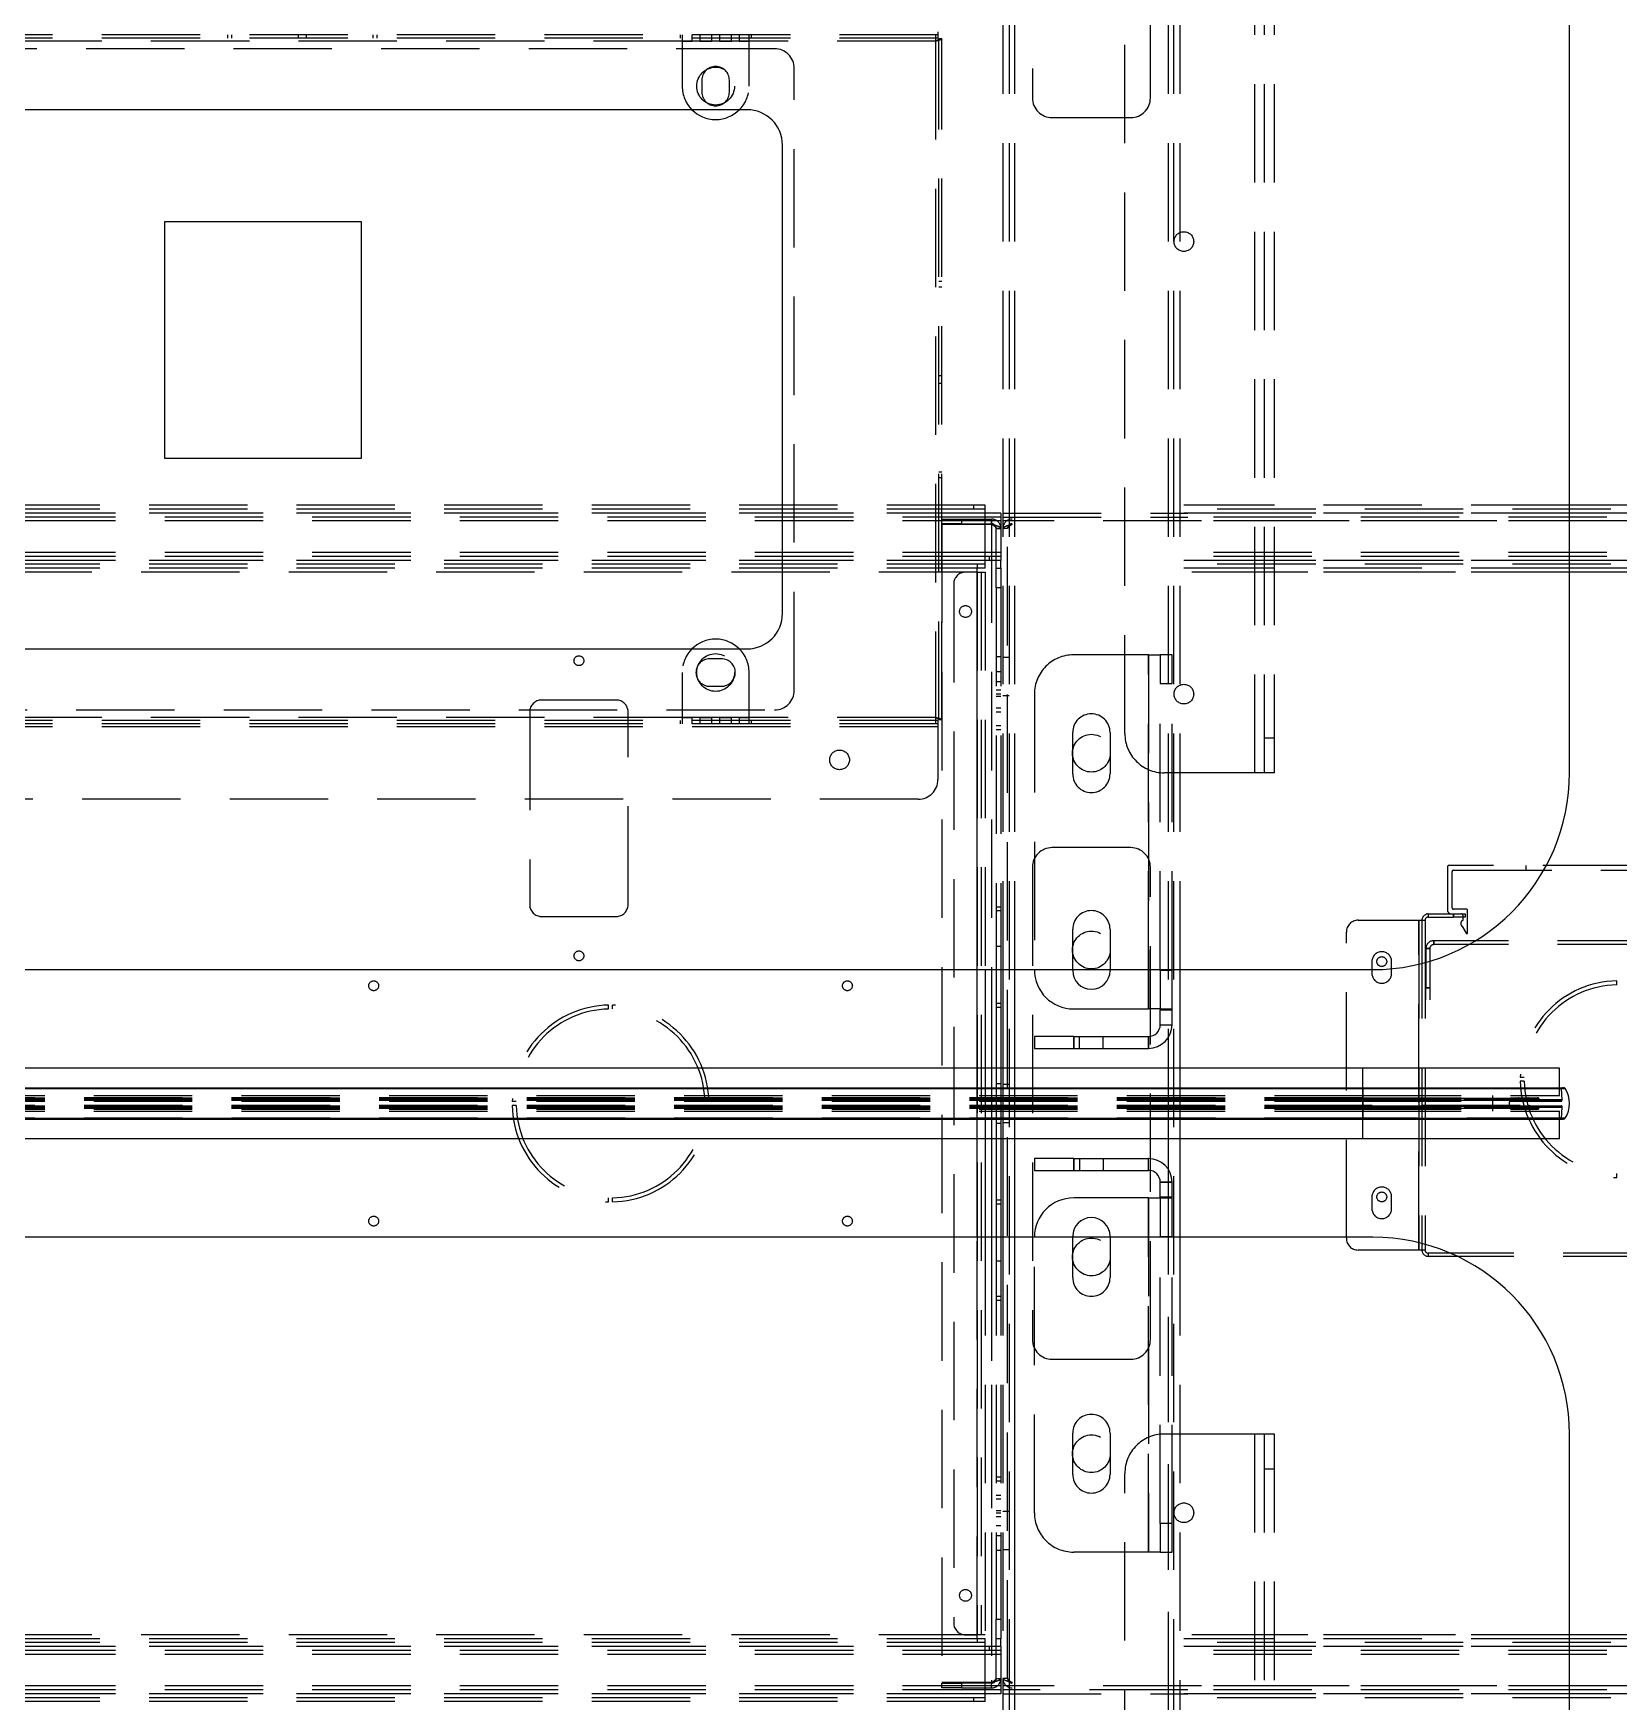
# Model space of a CAD drawing. Header units: millimetres. Extents: x -429 to 10261, y -321 to 5396.
# Drawn here: x 3234.6 to 3637.5, y 697.4 to 1121.3 of the extents above; entities that cross this region are included whole.
import ezdxf

# ---------------------------------------------------------------- set-up
doc = ezdxf.new("R2010")
doc.units = ezdxf.units.MM
doc.header["$LTSCALE"] = 100
doc.linetypes.add('HIDDEN', pattern=[0.375, 0.25, -0.125])

msp = doc.modelspace()

# ---------------------------------------------------------------- linework, layer by layer
at = {"color": 7, "linetype": 'HIDDEN', "lineweight": -3}
for p, q in [((3545, 933.4), (3545, 1633.4)), ((3545, 933.4), (3545, 1633.4)), ((3547.5, 933.4), (3547.5, 1633.4)), ((3550, 933.4), (3550, 1633.4)), ((3512, 943.4), (3512, 1623.4)), ((3481, 1243.4), (3481, 883.4)), ((3481, 1243.4), (3481, 883.4)), ((3482.6, 1243.4), (3482.6, 455.4)), ((3484, 1243.4), (3484, 455.4)), ((3484, 1243.4), (3484, 455.4)), ((3484, 1243.4), (3484, 455.4)), ((3484, 1243.4), (3484, 883.4)), ((3523, 1243.4), (3523, 455.4)), ((3523, 1243.4), (3523, 455.4)), ((3523, 1243.4), (3523, 455.4)), ((3523, 1243.4), (3523, 866.09)), ((3524.4, 1243.4), (3524.4, 455.4)), ((3526, 1243.4), (3526, 883.4)), ((3488.5, 1224.9), (3488.5, 1104.9)), ((3518.5, 1104.9), (3518.5, 1224.9)), ((3464.5, 1120.9), (2941.5, 1120.9)), ((3464.5, 1120.1), (2941.5, 1120.1)), ((3402, 1119.3), (3209, 1119.3)), ((3402, 1119.3), (3209, 1119.3)), ((3284.03, 1120.1), (3284.03, 1120.9)), ((3285.03, 1120.1), (3285.03, 1120.9)), ((3302, 1120.1), (3302, 1120.9)), ((3304, 1120.1), (3304, 1120.9)), ((3320.97, 1120.1), (3320.97, 1120.9)), ((3321.97, 1120.1), (3321.97, 1120.9)), ((3399, 1120.9), (3399, 1120.1)), ((3399.5, 1120.9), (3399.5, 1119.3)), ((3399.5, 1119.3), (3402, 1119.3)), ((3399.5, 1119.3), (3399.5, 1107.9)), ((3402, 1119.3), (3399.5, 1119.3)), ((3402, 1119.3), (3402, 1120.9)), ((3404, 1119.3), (3402, 1119.3)), ((3404, 1120.9), (3404, 1119.3)), ((3404, 1119.3), (3407, 1119.3)), ((3407, 1119.3), (3404, 1119.3)), ((3407, 1119.3), (3404, 1119.3)), ((3407, 1119.3), (3404, 1119.3)), ((3407, 1119.3), (3407, 1120.9)), ((3409, 1119.3), (3407, 1119.3)), ((3409, 1120.9), (3409, 1119.3)), ((3409, 1119.3), (3412, 1119.3)), ((3412, 1119.3), (3409, 1119.3)), ((3412, 1119.3), (3409, 1119.3)), ((3412, 1119.3), (3409, 1119.3)), ((3412, 1119.3), (3412, 1120.9)), ((3414, 1119.3), (3412, 1119.3)), ((3414, 1120.9), (3414, 1119.3)), ((3414, 1119.3), (3416.5, 1119.3)), ((3416.5, 1119.3), (3414, 1119.3)), ((3463.9, 1119.3), (3414, 1119.3)), ((3463.9, 1119.3), (3414, 1119.3)), ((3416.5, 1119.3), (3416.5, 1120.9)), ((3416.5, 1107.9), (3416.5, 1119.3)), ((3417, 1120.9), (3417, 1120.1)), ((3463.9, 1120.9), (3463.9, 1120.1)), ((3463.9, 1120.1), (3463.9, 1119.3)), ((3463.9, 1119.3), (3463.9, 947.5)), ((3463.9, 1119.3), (3463.9, 947.5)), ((3464.5, 1121.7), (3464.5, 1120.1)), ((3465.5, 1119.9), (3464.7, 1119.9)), ((3464.7, 946.9), (3464.7, 1119.9)), ((3465.5, 946.9), (3465.5, 1119.9)), ((3423, 1117.4), (2983, 1117.4)), ((3428, 954.4), (3428, 1112.4)), ((3404.5, 1109.4), (3404.5, 1106.4)), ((3411.5, 1106.4), (3411.5, 1109.4)), ((3493.5, 1099.9), (3513.5, 1099.9)), ((3464.7, 1058.38), (3465.5, 1058.38)), ((3464.7, 1056.88), (3465.5, 1056.88)), ((3464.7, 1034.4), (3465.5, 1034.4)), ((3464.7, 1032.4), (3465.5, 1032.4)), ((3464.7, 1009.92), (3465.5, 1009.92)), ((3464.7, 1008.42), (3465.5, 1008.42)), ((3476.5, 1001.4), (1973.5, 1001.4)), ((3473.5, 1001.4), (3473.5, 1000.4)), ((3476.5, 999.4), (3476.5, 1001.4)), ((3625, 1001.4), (3527, 1001.4)), ((3480.5, 999.4), (1969.5, 999.4)), ((3480.5, 998.4), (1969.5, 998.4)), ((3480.5, 997.4), (1969.5, 997.4)), ((3480.5, 997.4), (1969.5, 997.4)), ((3480.5, 997.4), (1969.5, 997.4)), ((3480.5, 997.4), (1969.5, 997.4)), ((3476.5, 1000.4), (1973.5, 1000.4)), ((3476.5, 999.4), (1973.5, 999.4)), ((3476.5, 999.4), (1973.5, 999.4)), ((3465.5, 996.7), (3465.5, 997.9)), ((3465.5, 997.9), (3470.5, 997.9)), ((3470.5, 996.7), (3465.5, 996.7)), ((3478.1, 996.53), (3465.5, 996.53)), ((3465.5, 996.53), (3465.5, 702.28)), ((3470.5, 997.9), (3470.5, 996.7)), ((3470.5, 997.9), (3478.1, 997.9)), ((3470.5, 996.7), (3478.1, 996.7)), ((3476.5, 987.4), (3476.5, 999.4)), ((3478.1, 996.7), (3478.1, 997.9)), ((3478.1, 997.9), (3478.1, 996.7)), ((3478.1, 996.53), (3478.1, 702.28)), ((3478.1, 996.53), (3478.1, 883.4)), ((3480.5, 999.4), (3480.5, 997.4)), ((3480.5, 997.4), (3480.5, 989.4)), ((3481, 999.4), (3528, 999.4)), ((3481, 998.4), (3528, 998.4)), ((3794, 997.4), (3481, 997.4)), ((3794, 997.4), (3481, 997.4)), ((3748, 1000.4), (3527, 1000.4)), ((3748, 999.4), (3527, 999.4)), ((3625, 999.4), (3527, 999.4)), ((3747, 999.4), (3528, 999.4)), ((3747, 998.4), (3528, 998.4)), ((3747, 997.4), (3528, 997.4)), ((3747, 997.4), (3528, 997.4)), ((3480.5, 995.5), (3479.3, 995.5)), ((3479.3, 985.4), (3479.3, 995.5)), ((3479.3, 995.5), (3480.5, 995.5)), ((3482.2, 995.5), (3481, 995.5)), ((3482.2, 995.5), (3481, 995.5)), ((3482.2, 703.3), (3482.2, 995.5)), ((3480.5, 989.4), (1969.5, 989.4)), ((3480.5, 989.4), (1969.5, 989.4)), ((3480.5, 988.4), (1969.5, 988.4)), ((3477.5, 988.4), (3477.5, 987.4)), ((3480.5, 989.4), (3480.5, 987.4)), ((3747, 989.4), (3528, 989.4)), ((3747, 989.4), (3528, 989.4)), ((3747, 988.4), (3528, 988.4)), ((3480.5, 987.4), (1969.5, 987.4)), ((3476.5, 987.4), (1973.5, 987.4)), ((3476.5, 987.4), (1973.5, 987.4)), ((3476.5, 986.4), (1973.5, 986.4)), ((3476.5, 985.4), (1973.5, 985.4)), ((3474.5, 984.4), (1975.5, 984.4)), ((3474.5, 984.4), (1975.5, 984.4)), ((3474.5, 984.4), (3471.5, 984.4)), ((3474.5, 986.4), (3474.5, 985.4)), ((3474.5, 984.4), (3474.5, 985.4)), ((3474.5, 984.4), (3476.5, 984.4)), ((3474.5, 714.4), (3474.5, 984.4)), ((3474.5, 984.4), (3474.5, 714.4)), ((3474.5, 984.4), (3474.5, 714.4)), ((3474.5, 883.4), (3474.5, 984.4)), ((3475.5, 984.4), (3475.5, 714.4)), ((3476.5, 985.4), (3476.5, 987.4)), ((3476.5, 984.4), (3476.5, 883.4)), ((3479.3, 985.4), (3480.5, 985.4)), ((3479.3, 980.4), (3479.3, 985.4)), ((3480.5, 985.4), (3480.5, 987.4)), ((3480.5, 985.4), (3480.5, 980.4)), ((3748, 987.4), (3527, 987.4)), ((3625, 987.4), (3527, 987.4)), ((3748, 986.4), (3527, 986.4)), ((3625, 985.4), (3527, 985.4)), ((3747, 987.4), (3528, 987.4)), ((3746, 984.4), (3529, 984.4)), ((3625, 984.4), (3529, 984.4)), ((3468.5, 981.4), (3468.5, 717.4)), ((3480.5, 980.4), (3479.3, 980.4)), ((3479.3, 980.4), (3479.3, 883.4)), ((3480.5, 980.4), (3480.5, 883.4)), ((3409.5, 962.4), (3406.5, 962.4)), ((3480.5, 962.9), (3479.3, 962.9)), ((3482.6, 962.7), (3481, 962.7)), ((3518, 963.4), (3499, 963.4)), ((3518, 963.4), (3521, 963.4)), ((3518, 963.4), (3518, 873.4)), ((3518, 883.4), (3518, 963.4)), ((3524, 963.4), (3521, 963.4)), ((3521, 963.4), (3521, 956.11)), ((3524, 956.11), (3524, 963.4)), ((3399.5, 958.9), (3399.5, 947.5)), ((3416.5, 947.5), (3416.5, 958.9)), ((3479.3, 959.15), (3480.5, 959.15)), ((3479.3, 959.15), (3480.5, 959.15)), ((3406.5, 955.4), (3409.5, 955.4)), ((3479.3, 956.65), (3480.5, 956.65)), ((3479.3, 956.65), (3480.5, 956.65)), ((3480.5, 954.4), (3479.3, 954.4)), ((3521, 956.11), (3524, 956.11)), ((3521, 883.4), (3521, 956.11)), ((3524, 883.4), (3524, 956.11)), ((3382.75, 951.9), (3363.75, 951.9)), ((3480.5, 953.4), (3479.3, 953.4)), ((3479.3, 952.9), (3480.5, 952.9)), ((3479.3, 949.9), (3480.5, 949.9)), ((3481, 953.1), (3482.6, 953.1)), ((3489, 953.4), (3489, 883.4)), ((3464.5, 946.7), (2941.5, 946.7)), ((3464.5, 945.9), (2941.5, 945.9)), ((2983, 949.4), (3423, 949.4)), ((3402, 947.5), (3209, 947.5)), ((3402, 947.5), (3209, 947.5)), ((3360.75, 948.9), (3360.75, 899.9)), ((3385.75, 899.9), (3385.75, 948.9)), ((3399, 946.7), (3399, 945.9)), ((3402, 947.5), (3399.5, 947.5)), ((3399.5, 947.5), (3399.5, 945.9)), ((3399.5, 947.5), (3402, 947.5)), ((3404, 947.5), (3402, 947.5)), ((3402, 945.9), (3402, 947.5)), ((3407, 947.5), (3404, 947.5)), ((3404, 947.5), (3404, 945.9)), ((3404, 947.5), (3407, 947.5)), ((3407, 947.5), (3404, 947.5)), ((3407, 947.5), (3404, 947.5)), ((3409, 947.5), (3407, 947.5)), ((3407, 945.9), (3407, 947.5)), ((3412, 947.5), (3409, 947.5)), ((3409, 947.5), (3409, 945.9)), ((3409, 947.5), (3412, 947.5)), ((3412, 947.5), (3409, 947.5)), ((3412, 947.5), (3409, 947.5)), ((3414, 947.5), (3412, 947.5)), ((3412, 945.9), (3412, 947.5)), ((3416.5, 947.5), (3414, 947.5)), ((3414, 947.5), (3414, 945.9)), ((3414, 947.5), (3416.5, 947.5)), ((3463.9, 947.5), (3414, 947.5)), ((3463.9, 947.5), (3414, 947.5)), ((3416.5, 945.9), (3416.5, 947.5)), ((3417, 946.7), (3417, 945.9)), ((3463.9, 947.5), (3463.9, 946.7)), ((3463.9, 946.7), (3463.9, 945.9)), ((3464.5, 946.7), (3464.5, 945.1)), ((3465.5, 946.9), (3464.7, 946.9)), ((3479.3, 948.9), (3480.5, 948.9)), ((3479.3, 945.4), (3480.5, 945.4)), ((3464.5, 945.1), (2941.5, 945.1)), ((3464.5, 945.1), (2941.5, 945.1)), ((3464.5, 945.1), (3464.5, 931.7)), ((3479.3, 944.41), (3480.5, 944.41)), ((3498.75, 933.15), (3498.75, 943.65)), ((3508.25, 943.65), (3508.25, 933.15)), ((3550, 942.25), (3547.5, 942.25)), ((3545, 933.4), (3522, 933.4)), ((3550, 933.4), (3545, 933.4)), ((3459.5, 926.7), (2946.5, 926.7)), ((3513.5, 914.4), (3493.5, 914.4)), ((3488.5, 909.4), (3488.5, 789.4)), ((3518.5, 789.4), (3518.5, 909.4)), ((3594, 909.55), (3594, 898.55)), ((3680.7, 909.85), (3594.3, 909.85)), ((3595.2, 899.05), (3595.2, 908.35)), ((3595.5, 908.65), (3679.5, 908.65)), ((3614, 908.65), (3614, 909.85)), ((3479.3, 899.4), (3480.5, 899.4)), ((3598.8, 898.75), (3595.5, 898.75)), ((3363.75, 896.9), (3382.75, 896.9)), ((3479.3, 898.4), (3480.5, 898.4)), ((3571.3, 895.95), (3586.7, 895.95)), ((3586.7, 895.95), (3586.7, 812.15)), ((3586.7, 895.95), (3588.3, 895.95)), ((3586.7, 812.15), (3586.7, 895.95)), ((3587.5, 895.95), (3587.5, 812.15)), ((3588.3, 895.95), (3588.3, 812.15)), ((3589.1, 897.55), (3589.1, 896.75)), ((3589.1, 897.55), (3595.5, 897.55)), ((3589.1, 896.75), (3595.5, 896.75)), ((3595, 897.55), (3597.6, 897.55)), ((3595.5, 896.75), (3595.5, 897.55)), ((3595.5, 897.55), (3595.5, 896.75)), ((3598.5, 896.75), (3595.5, 896.75)), ((3597.49, 894.72), (3597.9, 894.08)), ((3597.6, 897.55), (3598.5, 897.55)), ((3597.9, 897.25), (3597.9, 895.91)), ((3598.5, 897.55), (3598.5, 896.75)), ((3599.1, 892.75), (3599.1, 898.45)), ((3498.75, 883.4), (3498.75, 893.65)), ((3508.25, 893.65), (3508.25, 883.4)), ((3568.3, 815.15), (3568.3, 892.95)), ((3590.5, 890.75), (3590.5, 889.75)), ((3684.5, 890.75), (3590.5, 890.75)), ((3590.5, 889.75), (3590.5, 890.75)), ((3590.5, 890.75), (3590.5, 889.75)), ((3590.5, 889.75), (3590.5, 890.75)), ((3597.9, 894.08), (3598.73, 892.65)), ((3479.3, 889.4), (3480.5, 889.4)), ((3479.3, 889.4), (3480.5, 889.4)), ((3479.3, 889.4), (3480.5, 889.4)), ((3479.3, 889.4), (3480.5, 889.4)), ((3589.5, 888.75), (3588.5, 888.75)), ((3588.5, 888.75), (3588.5, 878.75)), ((3588.5, 888.75), (3589.5, 888.75)), ((3589.5, 888.75), (3588.5, 888.75)), ((3588.5, 888.75), (3589.5, 888.75)), ((3589.5, 888.75), (3589.5, 878.75)), ((3684.5, 889.75), (3590.5, 889.75)), ((3574.8, 885.45), (3574.8, 882.45)), ((3579.8, 882.45), (3579.8, 885.45)), ((3588.5, 878.75), (3589.5, 878.75)), ((3588.5, 875.75), (3588.5, 878.75)), ((3589.5, 878.75), (3588.5, 878.75)), ((3588.5, 878.75), (3589.5, 878.75)), ((3589.5, 878.75), (3588.5, 878.75)), ((3589.5, 878.75), (3589.5, 875.75)), ((3637, 879.55), (3637, 880.55)), ((3380.8, 873.4), (3380.8, 874.4)), ((3381.8, 873.4), (3381.8, 874.4)), ((3479.3, 874.9), (3480.5, 874.9)), ((3479.3, 873.9), (3480.5, 873.9)), ((3521, 873.4), (3524, 873.4)), ((3521, 869.4), (3524, 869.4)), ((3499, 866.4), (3499, 863.4)), ((3500.5, 863.4), (3500.5, 866.4)), ((3506.5, 863.4), (3506.5, 866.4)), ((3518, 863.4), (3518, 866.4)), ((3474.5, 840.4), (3474.5, 858.4)), ((3476.5, 858.4), (3476.5, 840.4)), ((3478.1, 858.4), (3478.1, 840.4)), ((3479.3, 858.4), (3479.3, 840.4)), ((3480.5, 858.4), (3480.5, 840.4)), ((3481, 858.4), (3481, 840.4)), ((3484, 858.4), (3484, 840.4)), ((3523, 858.4), (3523, 840.4)), ((3526, 858.4), (3526, 840.4)), ((3572.5, 851.4), (3572.5, 858.4)), ((3572.5, 853.19), (1877.5, 853.19)), ((3572.5, 853.17), (1877.5, 853.17)), ((2725, 853.19), (3572.5, 853.19)), ((3480.5, 854.4), (3479.3, 854.4)), ((3482.6, 854.2), (3481, 854.2)), ((3572.5, 853.19), (3572.5, 853.4)), ((3572.5, 853.4), (3572.5, 853.17)), ((3572.5, 853.19), (3572.5, 853.4)), ((3572.5, 851.4), (3572.5, 853.4)), ((3572.5, 853.19), (3623, 853.19)), ((3572.5, 850.32), (3572.5, 853.19)), ((3623, 853.19), (3572.5, 853.19)), ((3572.5, 850.85), (3572.5, 853.19)), ((3623.92, 853.17), (3572.5, 853.17)), ((3572.5, 853.17), (3572.5, 845.64)), ((3612.5, 856.05), (3613.5, 856.05)), ((3613.5, 855.05), (3612.5, 855.05)), ((3622.5, 851.4), (3622.5, 853.4)), ((3623.15, 850.32), (3623, 853.19)), ((3572.5, 850.65), (1877.5, 850.65)), ((3572.5, 850.65), (1877.5, 850.65)), ((3572.5, 850.65), (1877.5, 850.65)), ((3572.5, 850.32), (1877.5, 850.32)), ((3572.5, 850.15), (1877.5, 850.15)), ((3572.5, 850.15), (1877.5, 850.15)), ((3572.5, 848.65), (1877.5, 848.65)), ((3572.5, 848.65), (1877.5, 848.65)), ((3572.5, 848.49), (1877.5, 848.49)), ((3572.5, 848.15), (1877.5, 848.15)), ((3572.5, 848.15), (1877.5, 848.15)), ((3572.5, 848.15), (1877.5, 848.15)), ((2725, 851.4), (3572.5, 851.4)), ((2725, 850.85), (3572.5, 850.85)), ((3572.5, 850.85), (2725, 850.85)), ((3572.5, 850.85), (2725, 850.85)), ((3572.5, 850.85), (2725, 850.85)), ((2725, 850.84), (3572.5, 850.84)), ((2725, 850.84), (3572.5, 850.84)), ((2725, 850.65), (3572.5, 850.65)), ((2725, 850.65), (3572.5, 850.65)), ((2725, 850.65), (3572.5, 850.65)), ((2725, 850.37), (3572.5, 850.37)), ((2725, 850.32), (3572.5, 850.32)), ((2725, 850.15), (3572.5, 850.15)), ((2725, 850.15), (3572.5, 850.15)), ((2725, 850), (3572.5, 850)), ((2725, 849.97), (3572.5, 849.97)), ((2725, 849.97), (3572.5, 849.97)), ((2725, 849.95), (3572.5, 849.95)), ((2725, 849.95), (3572.5, 849.95)), ((3572.5, 848.85), (2725, 848.85)), ((3572.5, 848.85), (2725, 848.85)), ((2725, 848.83), (3572.5, 848.83)), ((2725, 848.83), (3572.5, 848.83)), ((2725, 848.8), (3572.5, 848.8)), ((2725, 848.65), (3572.5, 848.65)), ((2725, 848.65), (3572.5, 848.65)), ((2725, 848.49), (3572.5, 848.49)), ((2725, 848.44), (3572.5, 848.44)), ((2725, 848.15), (3572.5, 848.15)), ((2725, 848.15), (3572.5, 848.15)), ((2725, 848.15), (3572.5, 848.15)), ((2725, 847.97), (3572.5, 847.97)), ((2725, 847.97), (3572.5, 847.97)), ((2725, 847.96), (3572.5, 847.96)), ((2725, 847.95), (3572.5, 847.95)), ((2725, 847.95), (3572.5, 847.95)), ((2725, 847.95), (3572.5, 847.95)), ((3357.3, 849.9), (3356.3, 849.9)), ((3357.3, 848.9), (3356.3, 848.9)), ((3406.29, 849.9), (3405.29, 849.9)), ((3406.29, 848.9), (3405.29, 848.9)), ((3479.3, 850.65), (3480.5, 850.65)), ((3479.3, 850.65), (3480.5, 850.65)), ((3479.3, 848.15), (3480.5, 848.15)), ((3479.3, 848.15), (3480.5, 848.15)), ((3572.5, 851.4), (3622.5, 851.4)), ((3572.5, 850.85), (3572.5, 851.4)), ((3572.5, 850.85), (3572.5, 851.4)), ((3572.5, 850.84), (3572.5, 850.85)), ((3572.5, 850.85), (3572.5, 850.85)), ((3572.5, 850.85), (3611.93, 850.85)), ((3572.5, 850.85), (3572.5, 850.65)), ((3572.5, 850.85), (3572.5, 850.85)), ((3572.5, 850.84), (3616.9, 850.84)), ((3572.5, 849.97), (3572.5, 850.84)), ((3572.5, 850.84), (3614.4, 850.84)), ((3572.5, 849.97), (3572.5, 850.84)), ((3572.5, 849.97), (3572.5, 850.84)), ((3572.5, 850.84), (3572.5, 850.65)), ((3572.5, 849.97), (3572.5, 850.84)), ((3572.5, 850.84), (3572.5, 850.65)), ((3572.5, 850.37), (3572.5, 850.84)), ((3572.5, 849.97), (3572.5, 850.84)), ((3572.5, 850.84), (3572.5, 850.65)), ((3572.5, 850.32), (3572.5, 850.84)), ((3572.5, 849.97), (3572.5, 850.84)), ((3572.5, 850.84), (3572.5, 850.65)), ((3572.5, 850.84), (3572.5, 850.65)), ((3572.5, 850.37), (3572.5, 850.84)), ((3572.5, 850.65), (3572.5, 850)), ((3572.5, 850.65), (3617.18, 850.65)), ((3572.5, 850.65), (3614.68, 850.65)), ((3572.5, 850.65), (3572.5, 850.15)), ((3572.5, 850.65), (3612.18, 850.65)), ((3572.5, 850.65), (3572.5, 850.15)), ((3617.18, 850.65), (3572.5, 850.65)), ((3572.5, 850.65), (3572.5, 850)), ((3614.68, 850.65), (3572.5, 850.65)), ((3612.18, 850.65), (3572.5, 850.65)), ((3572.5, 850.65), (3572.5, 850.15)), ((3572.5, 850.65), (3572.5, 850.15)), ((3572.5, 850.37), (3610.41, 850.37)), ((3572.5, 848.85), (3572.5, 850.37)), ((3572.5, 848.85), (3572.5, 850.37)), ((3572.5, 850), (3572.5, 850.32)), ((3572.5, 850.32), (3623.15, 850.32)), ((3623.15, 850.32), (3572.5, 850.32)), ((3572.5, 850), (3572.5, 850.32)), ((3572.5, 850.15), (3614.68, 850.15)), ((3572.5, 850.15), (3612.18, 850.15)), ((3614.68, 850.15), (3572.5, 850.15)), ((3612.18, 850.15), (3572.5, 850.15)), ((3572.5, 850.15), (3572.5, 849.97)), ((3572.5, 850.15), (3572.5, 849.97)), ((3572.5, 850.15), (3572.5, 849.97)), ((3572.5, 850.15), (3572.5, 849.97)), ((3572.5, 850), (3622.85, 850)), ((3572.5, 849.97), (3614.95, 849.97)), ((3572.5, 849.95), (3572.5, 849.97)), ((3572.5, 849.97), (3612.45, 849.97)), ((3572.5, 849.97), (3572.5, 849.97)), ((3572.5, 849.95), (3614.88, 849.95)), ((3572.5, 849.95), (3612.38, 849.95)), ((3572.5, 848.85), (3572.5, 849.95)), ((3572.5, 848.85), (3572.5, 849.95)), ((3572.5, 848.83), (3572.5, 848.85)), ((3612.38, 848.85), (3572.5, 848.85)), ((3572.5, 847.97), (3572.5, 848.83)), ((3572.5, 848.83), (3614.97, 848.83)), ((3572.5, 848.83), (3612.47, 848.83)), ((3572.5, 847.97), (3572.5, 848.83)), ((3572.5, 847.97), (3572.5, 848.83)), ((3572.5, 847.97), (3572.5, 848.83)), ((3572.5, 848.83), (3572.5, 848.65)), ((3572.5, 847.97), (3572.5, 848.83)), ((3572.5, 848.83), (3572.5, 848.65)), ((3572.5, 848.44), (3572.5, 848.83)), ((3572.5, 848.83), (3572.5, 848.65)), ((3572.5, 847.97), (3572.5, 848.83)), ((3572.5, 848.83), (3572.5, 848.65)), ((3572.5, 848.44), (3572.5, 848.83)), ((3572.5, 848.49), (3572.5, 848.8)), ((3572.5, 848.8), (3622.85, 848.8)), ((3572.5, 848.8), (3572.5, 848.15)), ((3572.5, 848.8), (3572.5, 848.15)), ((3572.5, 848.49), (3572.5, 848.8)), ((3572.5, 848.65), (3614.68, 848.65)), ((3572.5, 848.65), (3572.5, 848.15)), ((3572.5, 848.65), (3612.18, 848.65)), ((3572.5, 848.65), (3572.5, 848.15)), ((3612.18, 848.65), (3572.5, 848.65)), ((3572.5, 848.65), (3572.5, 848.15)), ((3614.68, 848.65), (3572.5, 848.65)), ((3572.5, 848.65), (3572.5, 848.15)), ((3572.5, 848.49), (3623.15, 848.49)), ((3572.5, 845.61), (3572.5, 848.49)), ((3623.15, 848.49), (3572.5, 848.49)), ((3572.5, 847.97), (3572.5, 848.49)), ((3572.5, 848.44), (3610.41, 848.44)), ((3572.5, 847.97), (3572.5, 848.44)), ((3572.5, 847.97), (3572.5, 848.44)), ((3572.5, 848.15), (3617.18, 848.15)), ((3572.5, 848.15), (3614.68, 848.15)), ((3572.5, 848.15), (3612.18, 848.15)), ((3612.18, 848.15), (3572.5, 848.15)), ((3617.18, 848.15), (3572.5, 848.15)), ((3614.68, 848.15), (3572.5, 848.15)), ((3572.5, 848.15), (3572.5, 847.95)), ((3572.5, 848.15), (3572.5, 847.97)), ((3572.5, 848.15), (3572.5, 847.97)), ((3572.5, 848.15), (3572.5, 847.97)), ((3572.5, 848.15), (3572.5, 847.97)), ((3572.5, 848.15), (3572.5, 847.97)), ((3572.5, 847.95), (3572.5, 847.97)), ((3572.5, 847.97), (3616.89, 847.97)), ((3572.5, 847.97), (3614.39, 847.97)), ((3572.5, 847.96), (3611.91, 847.96)), ((3572.5, 847.95), (3572.5, 847.95)), ((3572.5, 847.4), (3572.5, 847.95)), ((3572.5, 847.4), (3572.5, 847.95)), ((3572.5, 847.95), (3572.5, 847.95)), ((3572.5, 845.61), (3572.5, 847.95)), ((3605.5, 847.4), (3605.5, 851.4)), ((3610.41, 850.37), (3611.93, 850.85)), ((3611.91, 847.96), (3610.41, 848.44)), ((3612.18, 850.65), (3612.18, 850.15)), ((3612.18, 848.65), (3612.18, 848.15)), ((3612.45, 849.97), (3614.4, 850.84)), ((3614.39, 847.97), (3612.47, 848.83)), ((3614.68, 850.65), (3614.68, 850.15)), ((3614.68, 848.65), (3614.68, 848.15)), ((3614.95, 849.97), (3616.9, 850.84)), ((3616.89, 847.97), (3614.97, 848.83)), ((3617.18, 850.65), (3617.18, 850)), ((3617.18, 848.8), (3617.18, 848.15)), ((3623, 845.61), (3623.15, 848.49)), ((3572.5, 845.64), (1877.5, 845.64)), ((3572.5, 845.61), (1877.5, 845.61)), ((2725, 847.4), (3572.5, 847.4)), ((2725, 845.61), (3572.5, 845.61)), ((3479.3, 844.4), (3480.5, 844.4)), ((3481, 844.6), (3482.6, 844.6)), ((3572.5, 847.4), (3622.5, 847.4)), ((3572.5, 840.4), (3572.5, 847.4)), ((3572.5, 845.4), (3572.5, 847.4)), ((3623.92, 845.64), (3572.5, 845.64)), ((3572.5, 845.64), (3572.5, 845.4)), ((3572.5, 845.4), (3572.5, 845.61)), ((3572.5, 845.61), (3623, 845.61)), ((3623, 845.61), (3572.5, 845.61)), ((3572.5, 845.4), (3572.5, 845.61)), ((3622.5, 845.4), (3622.5, 847.4)), ((3499, 835.4), (3499, 832.4)), ((3500.5, 835.4), (3500.5, 832.4)), ((3506.5, 835.4), (3506.5, 832.4)), ((3518, 832.4), (3518, 835.4)), ((3523, 832.72), (3523, 455.4)), ((3637, 830.56), (3637, 831.56)), ((3524, 829.4), (3521, 829.4)), ((3380.8, 824.41), (3380.8, 825.41)), ((3381.8, 824.41), (3381.8, 825.41)), ((3479.3, 824.9), (3480.5, 824.9)), ((3479.3, 823.9), (3480.5, 823.9)), ((3518, 825.4), (3518, 735.4)), ((3521, 825.4), (3524, 825.4)), ((3574.8, 825.65), (3574.8, 822.65)), ((3579.8, 822.65), (3579.8, 825.65)), ((3474.5, 714.4), (3474.5, 815.4)), ((3476.5, 815.4), (3476.5, 714.4)), ((3478.1, 815.4), (3478.1, 702.28)), ((3479.3, 815.4), (3479.3, 718.4)), ((3480.5, 815.4), (3480.5, 718.4)), ((3481, 815.4), (3481, 455.4)), ((3481, 815.4), (3481, 455.4)), ((3484, 815.4), (3484, 455.4)), ((3489, 745.4), (3489, 815.4)), ((3498.75, 805.15), (3498.75, 815.4)), ((3508.25, 815.4), (3508.25, 805.15)), ((3518, 735.4), (3518, 815.4)), ((3521, 742.7), (3521, 815.4)), ((3524, 742.7), (3524, 815.4)), ((3526, 815.4), (3526, 455.4)), ((3586.7, 812.15), (3571.3, 812.15)), ((3588.3, 812.15), (3586.7, 812.15)), ((3589.1, 811.35), (3589.1, 810.55)), ((3685.9, 811.35), (3589.1, 811.35)), ((3685.9, 810.55), (3589.1, 810.55)), ((3479.3, 809.4), (3480.5, 809.4)), ((3479.3, 809.4), (3480.5, 809.4)), ((3479.3, 809.4), (3480.5, 809.4)), ((3479.3, 809.4), (3480.5, 809.4)), ((3479.3, 800.4), (3480.5, 800.4)), ((3479.3, 799.4), (3480.5, 799.4)), ((3493.5, 784.4), (3513.5, 784.4)), ((3498.75, 755.15), (3498.75, 765.65)), ((3508.25, 765.65), (3508.25, 755.15)), ((3545, 765.4), (3522, 765.4)), ((3545, 65.4), (3545, 765.4)), ((3550, 765.4), (3545, 765.4)), ((3545, 65.4), (3545, 765.4)), ((3547.5, 65.4), (3547.5, 765.4)), ((3550, 65.4), (3550, 765.4)), ((3512, 75.4), (3512, 755.4)), ((3547.5, 756.55), (3550, 756.55)), ((3480.5, 754.4), (3479.3, 754.4)), ((3480.5, 753.4), (3479.3, 753.4)), ((3479.3, 749.9), (3480.5, 749.9)), ((3479.3, 748.9), (3480.5, 748.9)), ((3480.5, 745.9), (3479.3, 745.9)), ((3479.3, 745.4), (3480.5, 745.4)), ((3479.3, 744.41), (3480.5, 744.41)), ((3479.3, 742.15), (3480.5, 742.15)), ((3479.3, 742.15), (3480.5, 742.15)), ((3482.6, 745.7), (3481, 745.7)), ((3524, 742.7), (3521, 742.7)), ((3521, 742.7), (3521, 735.4)), ((3524, 735.4), (3524, 742.7)), ((3479.3, 739.65), (3480.5, 739.65)), ((3479.3, 739.65), (3480.5, 739.65)), ((3479.3, 735.9), (3480.5, 735.9)), ((3481, 736.1), (3482.6, 736.1)), ((3518, 735.4), (3499, 735.4)), ((3521, 735.4), (3518, 735.4)), ((3521, 735.4), (3524, 735.4)), ((3479.3, 718.4), (3480.5, 718.4)), ((3479.3, 713.4), (3479.3, 718.4)), ((3480.5, 718.4), (3480.5, 713.4)), ((3476.5, 713.4), (1973.5, 713.4)), ((3476.5, 712.4), (1973.5, 712.4)), ((3474.5, 714.4), (1975.5, 714.4)), ((3474.5, 714.4), (1975.5, 714.4)), ((3471.5, 714.4), (3474.5, 714.4)), ((3474.5, 713.4), (3474.5, 714.4)), ((3476.5, 714.4), (3474.5, 714.4)), ((3474.5, 713.4), (3474.5, 712.4)), ((3476.5, 711.4), (3476.5, 713.4)), ((3480.5, 713.4), (3479.3, 713.4)), ((3479.3, 703.3), (3479.3, 713.4)), ((3480.5, 711.4), (3480.5, 713.4)), ((3625, 713.4), (3527, 713.4)), ((3748, 712.4), (3527, 712.4)), ((3746, 714.4), (3529, 714.4)), ((3625, 714.4), (3529, 714.4)), ((3480.5, 711.4), (1969.5, 711.4)), ((3480.5, 710.4), (1969.5, 710.4)), ((3480.5, 709.4), (1969.5, 709.4)), ((3480.5, 709.4), (1969.5, 709.4)), ((3476.5, 711.4), (1973.5, 711.4)), ((3476.5, 711.4), (1973.5, 711.4)), ((3476.5, 699.4), (3476.5, 711.4)), ((3477.5, 711.4), (3477.5, 710.4)), ((3480.5, 711.4), (3480.5, 709.4)), ((3480.5, 709.4), (3480.5, 701.4)), ((3748, 711.4), (3527, 711.4)), ((3625, 711.4), (3527, 711.4)), ((3747, 711.4), (3528, 711.4)), ((3747, 710.4), (3528, 710.4)), ((3747, 709.4), (3528, 709.4)), ((3747, 709.4), (3528, 709.4)), ((3480.5, 701.4), (1969.5, 701.4)), ((3480.5, 701.4), (1969.5, 701.4)), ((3480.5, 701.4), (1969.5, 701.4)), ((3480.5, 701.4), (1969.5, 701.4)), ((3480.5, 700.4), (1969.5, 700.4)), ((3478.1, 702.28), (3465.5, 702.28)), ((3465.5, 700.9), (3465.5, 702.1)), ((3465.5, 702.1), (3470.5, 702.1)), ((3470.5, 700.9), (3465.5, 700.9)), ((3470.5, 702.1), (3470.5, 700.9)), ((3478.1, 702.1), (3470.5, 702.1)), ((3470.5, 700.9), (3478.1, 700.9)), ((3478.1, 700.9), (3478.1, 702.1)), ((3478.1, 700.9), (3478.1, 702.1)), ((3479.3, 703.3), (3480.5, 703.3)), ((3479.3, 703.3), (3480.5, 703.3)), ((3480.5, 701.4), (3480.5, 699.4)), ((3482.2, 703.3), (3481, 703.3)), ((3482.2, 703.3), (3481, 703.3)), ((3794, 701.4), (3481, 701.4)), ((3794, 701.4), (3481, 701.4)), ((3528, 700.4), (3481, 700.4)), ((3747, 701.4), (3528, 701.4)), ((3747, 701.4), (3528, 701.4)), ((3747, 700.4), (3528, 700.4)), ((3480.5, 699.4), (1969.5, 699.4)), ((3476.5, 699.4), (1973.5, 699.4)), ((3476.5, 699.4), (1973.5, 699.4)), ((3476.5, 698.4), (1973.5, 698.4)), ((3476.5, 697.4), (1973.5, 697.4)), ((3473.5, 698.4), (3473.5, 697.4)), ((3476.5, 697.4), (3476.5, 699.4)), ((3481, 699.4), (3528, 699.4)), ((3748, 699.4), (3527, 699.4)), ((3625, 699.4), (3527, 699.4)), ((3748, 698.4), (3527, 698.4)), ((3747, 699.4), (3528, 699.4))]:
    msp.add_line(p, q, dxfattribs=at)
at = {"color": 7, "linetype": 'Continuous', "lineweight": -3}
for p, q in [((3625, 933.4), (3625, 1633.4)), ((3416, 1101.9), (2990, 1101.9)), ((3425, 973.9), (3425, 1092.9)), ((3317.96, 1073.4), (3267.96, 1073.4)), ((3267.96, 1073.4), (3267.96, 1013.4)), ((3317.96, 1013.4), (3317.96, 1073.4)), ((3267.96, 1013.4), (3317.96, 1013.4)), ((3650, 1001.4), (3625, 1001.4)), ((3650, 999.4), (3625, 999.4)), ((3650, 987.4), (3625, 987.4)), ((3650, 985.4), (3625, 985.4)), ((3650, 984.4), (3625, 984.4)), ((2990, 964.9), (3416, 964.9)), ((1875, 883.4), (3575, 883.4)), ((3474.5, 858.4), (3474.5, 883.4)), ((3476.5, 883.4), (3476.5, 858.4)), ((3478.1, 883.4), (3478.1, 858.4)), ((3479.3, 883.4), (3479.3, 858.4)), ((3480.5, 883.4), (3480.5, 858.4)), ((3481, 883.4), (3481, 858.4)), ((3484, 883.4), (3484, 858.4)), ((3498.75, 883.15), (3498.75, 883.4)), ((3508.25, 883.4), (3508.25, 883.15)), ((3518, 873.4), (3518, 883.4)), ((3521, 883.2), (3521, 883.4)), ((3524, 883.2), (3521, 883.2)), ((3521, 883.2), (3521, 873.2)), ((3524, 883.2), (3524, 883.4)), ((3524, 873.2), (3524, 883.2)), ((3526, 883.4), (3526, 858.4)), ((3499, 873.4), (3518, 873.4)), ((3521, 873.4), (3518, 873.4)), ((3521, 873.2), (3524, 873.2)), ((3521, 869.4), (3521, 873.2)), ((3521, 869.4), (3524, 869.4)), ((3524, 869.4), (3524, 873.2)), ((3489, 866.4), (3489, 863.4)), ((3499, 866.4), (3489, 866.4)), ((3499, 863.4), (3499, 866.4)), ((3499, 866.4), (3518, 866.4)), ((3518, 866.4), (3518, 863.4)), ((3523, 866.09), (3523, 858.4)), ((3489, 863.4), (3499, 863.4)), ((3499, 863.4), (3518, 863.4)), ((3572.5, 858.4), (1877.5, 858.4)), ((3622.5, 858.4), (3572.5, 858.4)), ((3572.5, 853.4), (3572.5, 858.4)), ((3622.5, 853.4), (3622.5, 858.4)), ((2725, 853.4), (3572.5, 853.4)), ((2725, 853.17), (3572.5, 853.17)), ((3572.5, 853.4), (3572.5, 853.17)), ((3572.5, 853.4), (3623.5, 853.4)), ((3572.5, 853.17), (3572.5, 845.64)), ((3572.5, 853.17), (3623.92, 853.17)), ((2725, 845.64), (3572.5, 845.64)), ((2725, 845.4), (3572.5, 845.4)), ((3572.5, 845.64), (3623.92, 845.64)), ((3572.5, 845.64), (3572.5, 845.4)), ((3572.5, 845.4), (3623.5, 845.4)), ((3572.5, 840.4), (3572.5, 845.4)), ((3622.5, 840.4), (3622.5, 845.4)), ((3572.5, 840.4), (1877.5, 840.4)), ((3474.5, 815.4), (3474.5, 840.4)), ((3476.5, 840.4), (3476.5, 815.4)), ((3478.1, 840.4), (3478.1, 815.4)), ((3479.3, 840.4), (3479.3, 815.4)), ((3480.5, 840.4), (3480.5, 815.4)), ((3481, 840.4), (3481, 815.4)), ((3484, 840.4), (3484, 815.4)), ((3523, 840.4), (3523, 832.72)), ((3526, 840.4), (3526, 815.4)), ((3622.5, 840.4), (3572.5, 840.4)), ((3489, 835.4), (3489, 832.4)), ((3499, 835.4), (3489, 835.4)), ((3499, 832.4), (3499, 835.4)), ((3499, 835.4), (3518, 835.4)), ((3518, 832.4), (3518, 835.4)), ((3489, 832.4), (3499, 832.4)), ((3499, 832.4), (3518, 832.4)), ((3521, 829.4), (3524, 829.4)), ((3521, 825.6), (3521, 829.4)), ((3524, 825.6), (3524, 829.4)), ((3518, 825.4), (3499, 825.4)), ((3518, 825.4), (3521, 825.4)), ((3518, 815.4), (3518, 825.4)), ((3524, 825.6), (3521, 825.6)), ((3521, 825.6), (3521, 815.61)), ((3524, 815.61), (3524, 825.6)), ((3575, 815.4), (1875, 815.4)), ((3498.75, 815.4), (3498.75, 815.65)), ((3508.25, 815.65), (3508.25, 815.4)), ((3521, 815.61), (3524, 815.61)), ((3521, 815.4), (3521, 815.61)), ((3524, 815.4), (3524, 815.61)), ((3625, 65.4), (3625, 765.4)), ((3650, 714.4), (3625, 714.4)), ((3650, 713.4), (3625, 713.4)), ((3650, 711.4), (3625, 711.4)), ((3650, 699.4), (3625, 699.4))]:
    msp.add_line(p, q, dxfattribs=at)
at = {"color": 7, "linetype": 'HIDDEN', "lineweight": -3}
for centre, radius in [((3408, 1107.9), 4.8), ((3527, 1068.4), 2.5), ((3471.5, 974.4), 1.5), ((3373.25, 961.9), 1.25), ((3408, 958.9), 4.8), ((3527, 953.4), 2.5), ((3503.5, 938.4), 4.8), ((3439.5, 936.7), 2.5), ((3503.5, 888.4), 4.8), ((3373.25, 886.9), 1.25), ((3577.3, 885.45), 1.25), ((3321.1, 879.3), 1.25), ((3441.5, 879.3), 1.25), ((3577.3, 825.65), 1.25), ((3321.1, 819.5), 1.25), ((3441.5, 819.5), 1.25), ((3503.5, 810.4), 4.8), ((3503.5, 760.4), 4.8), ((3527, 745.4), 2.5), ((3471.5, 724.4), 1.5)]:
    msp.add_circle(centre, radius, dxfattribs=at)
for centre, radius, start, end in [((3423, 1112.4), 5, 0, 90), ((3408, 1109.4), 3.5, 0, 180), ((3408, 1107.9), 8.5, 180, 0), ((3408, 1106.4), 3.5, 180, 0), ((3493.5, 1104.9), 5, 180, 270), ((3513.5, 1104.9), 5, 270, 0), ((3478.1, 995.5), 2.4, 0, 90), ((3478.1, 995.5), 1.2, 0, 90), ((3483.4, 995.5), 2.4, 90, 180), ((3483.4, 995.5), 1.2, 90, 180), ((3471.5, 981.4), 3, 90, 180), ((3408, 958.9), 8.5, 0, 180), ((3406.5, 958.9), 3.5, 90, 270), ((3409.5, 958.9), 3.5, 270, 90), ((3499, 953.4), 10, 90, 180), ((3423, 954.4), 5, 270, 0), ((3363.75, 948.9), 3, 90, 180), ((3382.75, 948.9), 3, 0, 90), ((3503.5, 943.65), 4.75, 0, 180), ((3522, 943.4), 10, 180, 270), ((3503.5, 933.15), 4.75, 180, 0), ((3459.5, 931.7), 5, 270, 0), ((3493.5, 909.4), 5, 90, 180), ((3513.5, 909.4), 5, 0, 90), ((3594.3, 909.55), 0.3, 90, 180), ((3595.5, 908.35), 0.3, 90, 180), ((3363.75, 899.9), 3, 180, 270), ((3382.75, 899.9), 3, 270, 0), ((3595.5, 899.05), 0.3, 180, 270), ((3598.8, 898.45), 0.3, 0, 90), ((3503.5, 893.65), 4.75, 0, 180), ((3571.3, 892.95), 3, 90, 180), ((3589.1, 895.95), 1.6, 90, 180), ((3589.1, 895.95), 0.8, 90, 180), ((3595, 898.55), 1, 180, 270), ((3598.16, 895.15), 0.8, 108.9656, 212.8748), ((3597.6, 897.25), 0.3, 0, 90), ((3590.5, 888.75), 2, 90, 180), ((3598.9, 892.75), 0.2, 210, 0), ((3577.3, 885.45), 2.5, 0, 180), ((3590.5, 888.75), 1, 90, 180), ((3577.3, 882.45), 2.5, 180, 0), ((3637.5, 855.55), 25, 91.146, 178.854), ((3637.5, 855.55), 24, 91.1937, 178.8063), ((3381.3, 849.4), 25, 91.146, 178.854), ((3381.3, 849.4), 24, 91.1937, 178.8063), ((3381.3, 849.4), 25, 1.146, 88.854), ((3381.3, 849.4), 24, 1.1937, 88.8063), ((3637.5, 855.55), 25, 181.146, 268.854), ((3637.5, 855.55), 24, 181.1937, 268.8063), ((3623.2, 853.2), 0.2, 90, 183), ((3381.3, 849.4), 25, 181.146, 268.854), ((3381.3, 849.4), 24, 181.1937, 268.8063), ((3381.3, 849.4), 24, 271.1937, 358.8063), ((3381.3, 849.4), 25, 271.146, 358.854), ((3610.68, 849.4), 1, 105.3876, 254.6124), ((3611.98, 848.15), 0.2, 250.2558, 360), ((3611.98, 850.65), 0.2, 360, 105.3876), ((3612.38, 850.15), 0.2, 180, 291.6953), ((3612.38, 848.65), 0.2, 63.5573, 180), ((3614.48, 848.15), 0.2, 243.5573, 0), ((3614.48, 850.65), 0.2, 0, 111.6953), ((3614.88, 850.15), 0.2, 180, 289.7989), ((3614.88, 848.65), 0.2, 61.691, 180), ((3616.98, 848.15), 0.2, 243.5904, 0), ((3616.98, 850.65), 0.2, 360, 111.6982), ((3622.85, 850.3), 0.3, 270, 3), ((3622.85, 848.5), 0.3, 357, 90), ((3623.2, 845.6), 0.2, 177, 270), ((3577.3, 825.65), 2.5, 0, 180), ((3577.3, 822.65), 2.5, 180, 0), ((3571.3, 815.15), 3, 180, 270), ((3589.1, 812.15), 1.6, 180, 270), ((3589.1, 812.15), 0.8, 180, 270), ((3503.5, 805.15), 4.75, 180, 0), ((3493.5, 789.4), 5, 180, 270), ((3513.5, 789.4), 5, 270, 0), ((3503.5, 765.65), 4.75, 0, 180), ((3522, 755.4), 10, 90, 180), ((3503.5, 755.15), 4.75, 180, 0), ((3499, 745.4), 10, 180, 270), ((3471.5, 717.4), 3, 180, 270), ((3478.1, 703.3), 2.4, 270, 0), ((3478.1, 703.3), 1.2, 270, 0), ((3483.4, 703.3), 2.4, 180, 270), ((3483.4, 703.3), 1.2, 180, 270)]:
    msp.add_arc(centre, radius, start, end, dxfattribs=at)
at = {"color": 7, "linetype": 'Continuous', "lineweight": -3}
for centre, radius, start, end in [((3416, 1092.9), 9, 0, 90), ((3416, 973.9), 9, 270, 0), ((3575, 933.4), 50, 270, 0), ((3499, 883.4), 10, 180, 270), ((3503.5, 883.15), 4.75, 180, 0), ((3518, 869.4), 3, 270, 0), ((3518, 869.4), 6, 270, 0), ((3623.5, 852.9), 0.5, 31.8908, 90), ((3617.87, 849.4), 7.12, 328.1092, 31.8908), ((3623.5, 845.9), 0.5, 270, 328.1092), ((3518, 829.4), 6, 0, 90), ((3518, 829.4), 3, 0, 90), ((3499, 815.4), 10, 90, 180), ((3503.5, 815.65), 4.75, 0, 180), ((3575, 765.4), 50, 0, 90)]:
    msp.add_arc(centre, radius, start, end, dxfattribs=at)
at = {"color": 7, "linetype": 'HIDDEN', "lineweight": -3}
for points, knots in [([(3465.5, 1119.9), (3465.48, 1119.86), (3465.44, 1119.77), (3465.15, 1119.64), (3464.72, 1119.51), (3464.28, 1119.39), (3464, 1119.33), (3463.9, 1119.3)], [0, 0, 0, 0, 0.220743, 0.441506, 0.662269, 0.883032, 1, 1, 1, 1]), ([(3480.5, 995.5), (3480.47, 995.58), (3480.41, 995.73), (3479.97, 995.96), (3479.32, 996.19), (3478.65, 996.38), (3478.24, 996.49), (3478.1, 996.53)], [0, 0, 0, 0, 0.222483, 0.444994, 0.667504, 0.890015, 1, 1, 1, 1]), ([(3479.3, 995.5), (3479.28, 995.6), (3479.23, 995.78), (3478.92, 996.05), (3478.53, 996.29), (3478.24, 996.45), (3478.1, 996.53)], [0, 0, 0, 0, 0.28678, 0.531564, 0.776258, 1, 1, 1, 1]), ([(3483.4, 996.53), (3483.12, 996.45), (3482.56, 996.3), (3481.82, 996.07), (3481.28, 995.84), (3481.03, 995.65), (3481.01, 995.54), (3481, 995.5)], [0, 0, 0, 0, 0.222483, 0.444994, 0.667504, 0.890015, 1, 1, 1, 1]), ([(3483.4, 996.53), (3483.22, 996.43), (3482.88, 996.25), (3482.49, 995.98), (3482.24, 995.74), (3482.21, 995.58), (3482.2, 995.5)], [0, 0, 0, 0, 0.28678, 0.531564, 0.776258, 1, 1, 1, 1]), ([(3463.9, 947.5), (3464.08, 947.46), (3464.45, 947.37), (3464.94, 947.24), (3465.31, 947.11), (3465.48, 946.99), (3465.49, 946.93), (3465.5, 946.9)], [0, 0, 0, 0, 0.220743, 0.441506, 0.662269, 0.883032, 1, 1, 1, 1]), ([(3478.1, 702.28), (3478.38, 702.36), (3478.94, 702.51), (3479.68, 702.74), (3480.22, 702.96), (3480.47, 703.15), (3480.49, 703.27), (3480.5, 703.3)], [0, 0, 0, 0, 0.222483, 0.444994, 0.667504, 0.890015, 1, 1, 1, 1]), ([(3478.1, 702.28), (3478.28, 702.38), (3478.61, 702.56), (3479.01, 702.82), (3479.25, 703.07), (3479.28, 703.23), (3479.3, 703.3)], [0, 0, 0, 0, 0.28678, 0.531564, 0.776258, 1, 1, 1, 1]), ([(3481, 703.3), (3481.03, 703.23), (3481.08, 703.08), (3481.53, 702.85), (3482.18, 702.62), (3482.84, 702.43), (3483.26, 702.32), (3483.4, 702.28)], [0, 0, 0, 0, 0.222483, 0.444994, 0.667504, 0.890015, 1, 1, 1, 1]), ([(3482.2, 703.3), (3482.22, 703.21), (3482.27, 703.02), (3482.58, 702.76), (3482.96, 702.52), (3483.26, 702.36), (3483.4, 702.28)], [0, 0, 0, 0, 0.28678, 0.531564, 0.776258, 1, 1, 1, 1])]:
    msp.add_open_spline(points, degree=3, knots=knots, dxfattribs=at)
for points in [[(3464.7, 1119.9), (3464.69, 1119.85), (3464.66, 1119.75), (3464.48, 1119.6), (3464.21, 1119.45), (3464, 1119.35), (3463.9, 1119.3)], [(3463.9, 947.5), (3464, 947.45), (3464.21, 947.35), (3464.48, 947.2), (3464.66, 947.05), (3464.69, 946.95), (3464.7, 946.9)]]:
    msp.add_open_spline(points, degree=3, dxfattribs=at)

doc.saveas('drawing.dxf')
